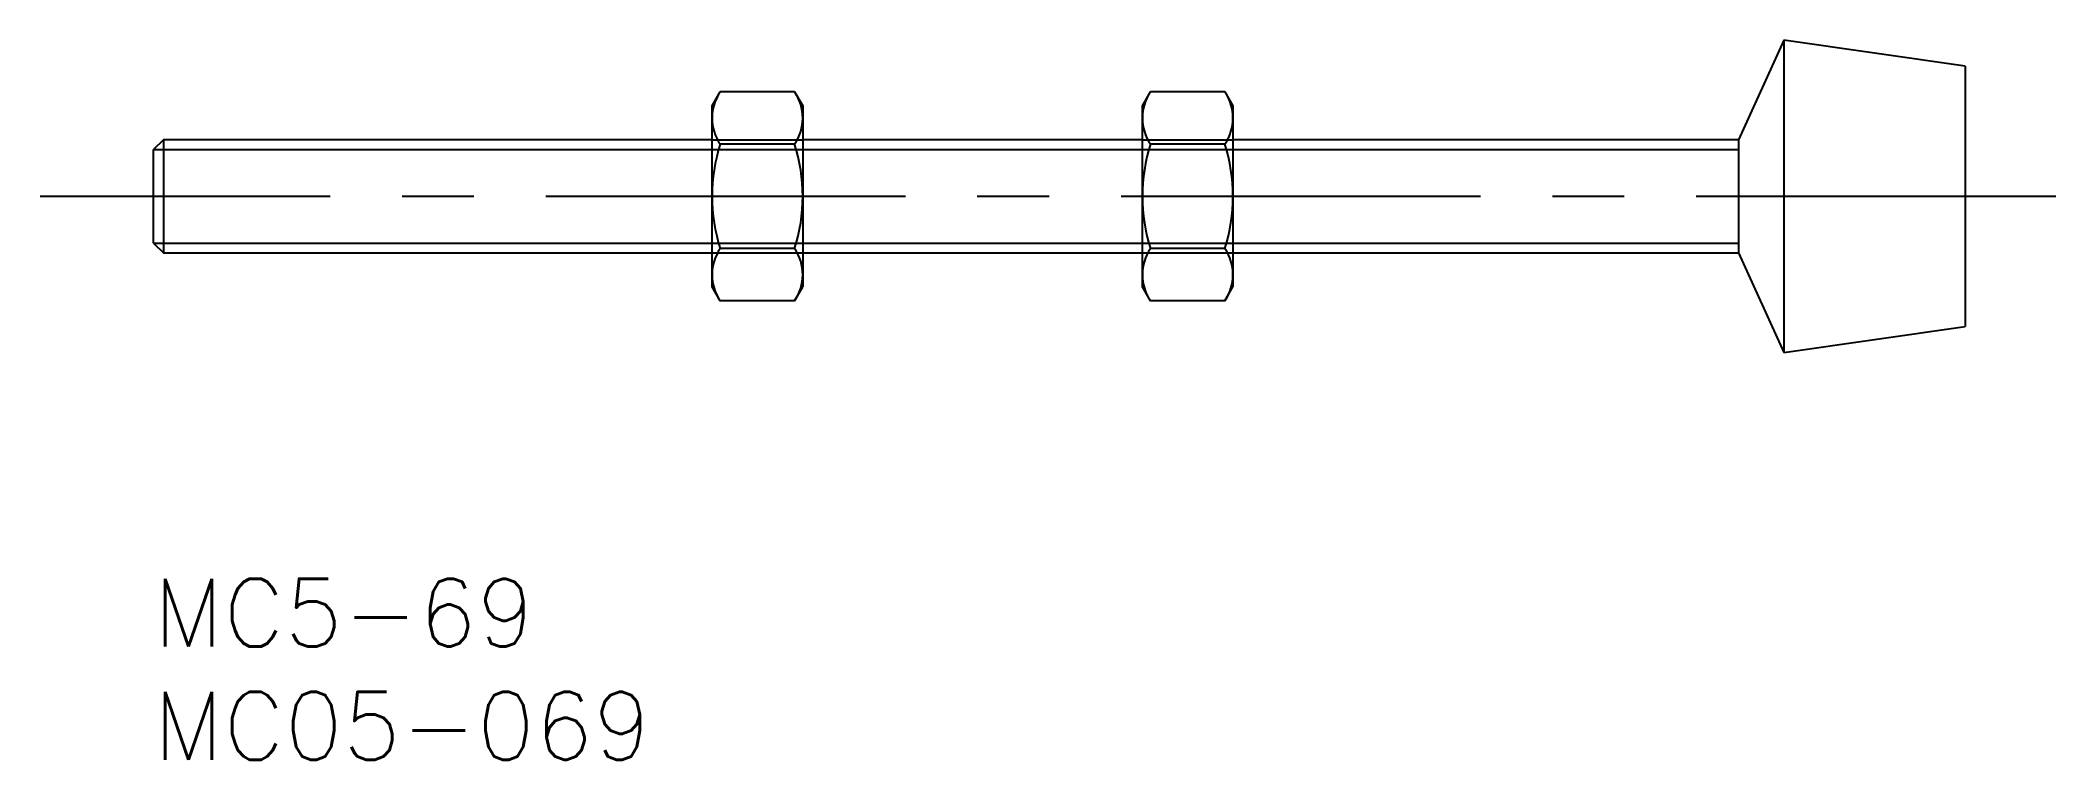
# Model space of a CAD drawing. Extents: x -5 to 84, y -8 to 23.8.
import ezdxf

# ---------------------------------------------------------------- set-up
doc = ezdxf.new("R2010")
doc.units = 0
doc.header["$LTSCALE"] = 0.5
doc.linetypes.add('CENTER', pattern=[50.8, 31.75, -6.35, 6.35, -6.35])
doc.linetypes.add('DASHED', pattern=[19.05, 12.7, -6.35])
for name, color, linetype in [('MSM_CENTER', 1, 'CENTER'), ('MSM_CONTINUOUS', 7, 'CONTINUOUS'), ('MSM_DASHED', 4, 'DASHED'), ('MSM_NARROW', 5, 'CONTINUOUS'), ('MSM_PART_NUMBER', 7, 'CONTINUOUS')]:
    doc.layers.add(name, color=color, linetype=linetype)
doc.styles.get("Standard").update_dxf_attribs({"font": 'txt.shx', "height": 3, "bigfont": 'bigfont.shx'})

msp = doc.modelspace()

# ---------------------------------------------------------------- linework, layer by layer
at = {"layer": 'MSM_CENTER'}
msp.add_line((84, 16.9), (-5, 16.9), dxfattribs=at)
at = {"layer": 'MSM_CONTINUOUS'}
for p, q in [((72, 23.8), (70, 19.4)), ((80, 22.65), (72, 23.8)), ((72, 23.8), (72, 10)), ((80, 22.65), (80, 11.15)), ((24.668, 20.9), (25.025, 21.519)), ((28.311, 21.519), (25.025, 21.519)), ((28.311, 21.519), (28.668, 20.9)), ((43.668, 20.9), (44.025, 21.519)), ((47.311, 21.519), (44.025, 21.519)), ((47.311, 21.519), (47.668, 20.9)), ((24.668, 12.9), (24.668, 20.9)), ((28.668, 20.9), (28.668, 12.9)), ((43.668, 12.9), (43.668, 20.9)), ((47.668, 20.9), (47.668, 12.9)), ((0.433, 19.4), (0, 18.967)), ((0, 14.833), (0, 18.967)), ((0.433, 19.4), (0.433, 14.4)), ((24.668, 19.4), (0.433, 19.4)), ((28.311, 19.209), (25.025, 19.209)), ((43.668, 19.4), (28.668, 19.4)), ((47.311, 19.209), (44.025, 19.209)), ((70, 19.4), (47.668, 19.4)), ((70, 19.4), (70, 14.4)), ((0, 14.833), (0.433, 14.4)), ((0.433, 14.4), (24.668, 14.4)), ((28.311, 14.591), (25.025, 14.591)), ((28.668, 14.4), (43.668, 14.4)), ((47.311, 14.591), (44.025, 14.591)), ((47.668, 14.4), (70, 14.4)), ((70, 14.4), (72, 10)), ((25.025, 12.281), (24.668, 12.9)), ((28.311, 12.281), (28.668, 12.9)), ((44.025, 12.281), (43.668, 12.9)), ((47.311, 12.281), (47.668, 12.9)), ((28.311, 12.281), (25.025, 12.281)), ((47.311, 12.281), (44.025, 12.281)), ((72, 10), (80, 11.15))]:
    msp.add_line(p, q, dxfattribs=at)
for centre, radius, start, end in [((26.713, 20.364), 2.045, 145.61575, 214.38425), ((26.624, 20.364), 2.045, 325.61575, 34.38425), ((45.713, 20.364), 2.045, 145.61575, 214.38425), ((45.624, 20.364), 2.045, 325.61575, 34.38425), ((32.311, 16.9), 7.643, 162.41205, 197.58795), ((21.025, 16.9), 7.643, 342.41205, 17.58796), ((51.311, 16.9), 7.643, 162.41205, 197.58795), ((40.025, 16.9), 7.643, 342.41205, 17.58795), ((26.713, 13.436), 2.045, 145.61575, 214.38425), ((26.624, 13.436), 2.045, 325.61575, 34.38425), ((45.713, 13.436), 2.045, 145.61575, 214.38425), ((45.624, 13.436), 2.045, 325.61575, 34.38425)]:
    msp.add_arc(centre, radius, start, end, dxfattribs=at)
at = {"layer": 'MSM_DASHED'}
for p, q in [((24.668, 19.4), (28.668, 19.4)), ((24.668, 18.967), (28.668, 18.967)), ((43.668, 19.4), (47.668, 19.4)), ((43.668, 18.967), (47.668, 18.967)), ((24.668, 14.833), (28.668, 14.833)), ((24.668, 14.4), (28.668, 14.4)), ((43.668, 14.833), (47.668, 14.833)), ((43.668, 14.4), (47.668, 14.4))]:
    msp.add_line(p, q, dxfattribs=at)
at = {"layer": 'MSM_NARROW'}
for p, q in [((0, 18.967), (24.668, 18.967)), ((28.668, 18.967), (43.668, 18.967)), ((47.668, 18.967), (70, 18.967)), ((0, 14.833), (24.668, 14.833)), ((28.668, 14.833), (43.668, 14.833)), ((47.668, 14.833), (70, 14.833))]:
    msp.add_line(p, q, dxfattribs=at)

# ---------------------------------------------------------------- texts
at = {"layer": 'MSM_PART_NUMBER'}
for s, p in [('MC5-69', (0, -3)), ('MC05-069', (0, -8))]:
    msp.add_text(s, height=3, dxfattribs=at).set_placement(p)

doc.saveas('drawing.dxf')
